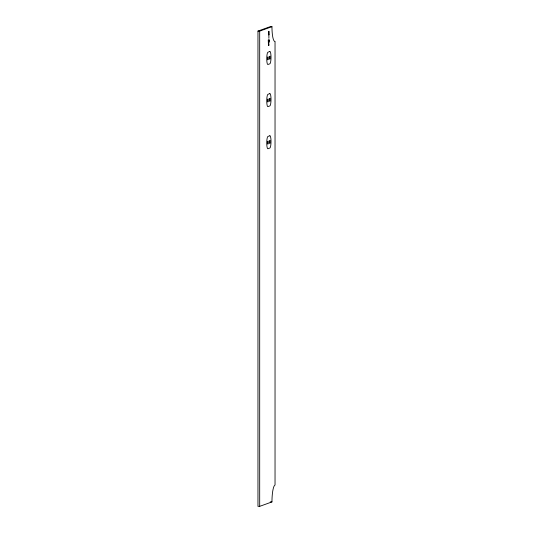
<?xml version="1.0" encoding="UTF-8"?>
<svg xmlns="http://www.w3.org/2000/svg" width="533" height="533" viewBox="0 0 533 533"><rect width="100%" height="100%" fill="white"/><g stroke="black" fill="none" stroke-linecap="round" stroke-linejoin="round"><path stroke-width="0.8" d="M267.666 59.869L268.219 56.831M269.545 59.19L270.098 56.152M267.666 101.99L268.219 98.958M269.545 101.317L270.098 98.279M267.666 144.117L268.219 141.085M269.545 143.437L270.098 140.406M257.965 31.081L270.231 26.65L271.963 26.677A15.837 3.071 -89.2 0 0 275.035 41.361L275.035 485.01A15.837 3.071 -89.2 0 0 271.963 501.919L259.691 506.35L257.965 506.323L257.965 31.081L259.691 31.107L271.963 26.677M269.125 42.34C270.577 37.763 267.626 39.669 269.092 45.258M270.231 501.893L271.963 501.919M269.545 56.351L270.098 58.99M267.666 57.031L268.219 59.669M269.545 98.478L270.098 101.117M267.666 99.158L268.219 101.79M269.545 140.605L270.098 143.237M267.666 141.285L268.219 143.917M268.885 34.738L268.885 38.316M268.712 39.782L268.479 45.545L268.239 39.955M259.691 31.107L259.691 506.35M268.885 31.294L268.499 34.878L269.272 34.598L268.885 31.294M269.825 51.528L267.946 52.207A6.156 1.193 -89.2 0 0 266.747 58.783A6.156 1.193 -89.2 0 0 267.946 64.493L269.825 63.813A6.156 1.193 -89.2 0 0 271.017 57.238A6.156 1.193 -89.2 0 0 269.825 51.528M269.825 93.655L267.946 94.334A6.156 1.193 -89.2 0 0 266.747 100.91A6.156 1.193 -89.2 0 0 267.946 106.62L269.825 105.94A6.156 1.193 -89.2 0 0 271.017 99.365A6.156 1.193 -89.2 0 0 269.825 93.655M269.825 135.775L267.946 136.455A6.156 1.193 -89.2 0 0 266.747 143.031A6.156 1.193 -89.2 0 0 267.946 148.747L269.825 148.067A6.156 1.193 -89.2 0 0 271.017 141.492A6.156 1.193 -89.2 0 0 269.825 135.775"/></g></svg>
